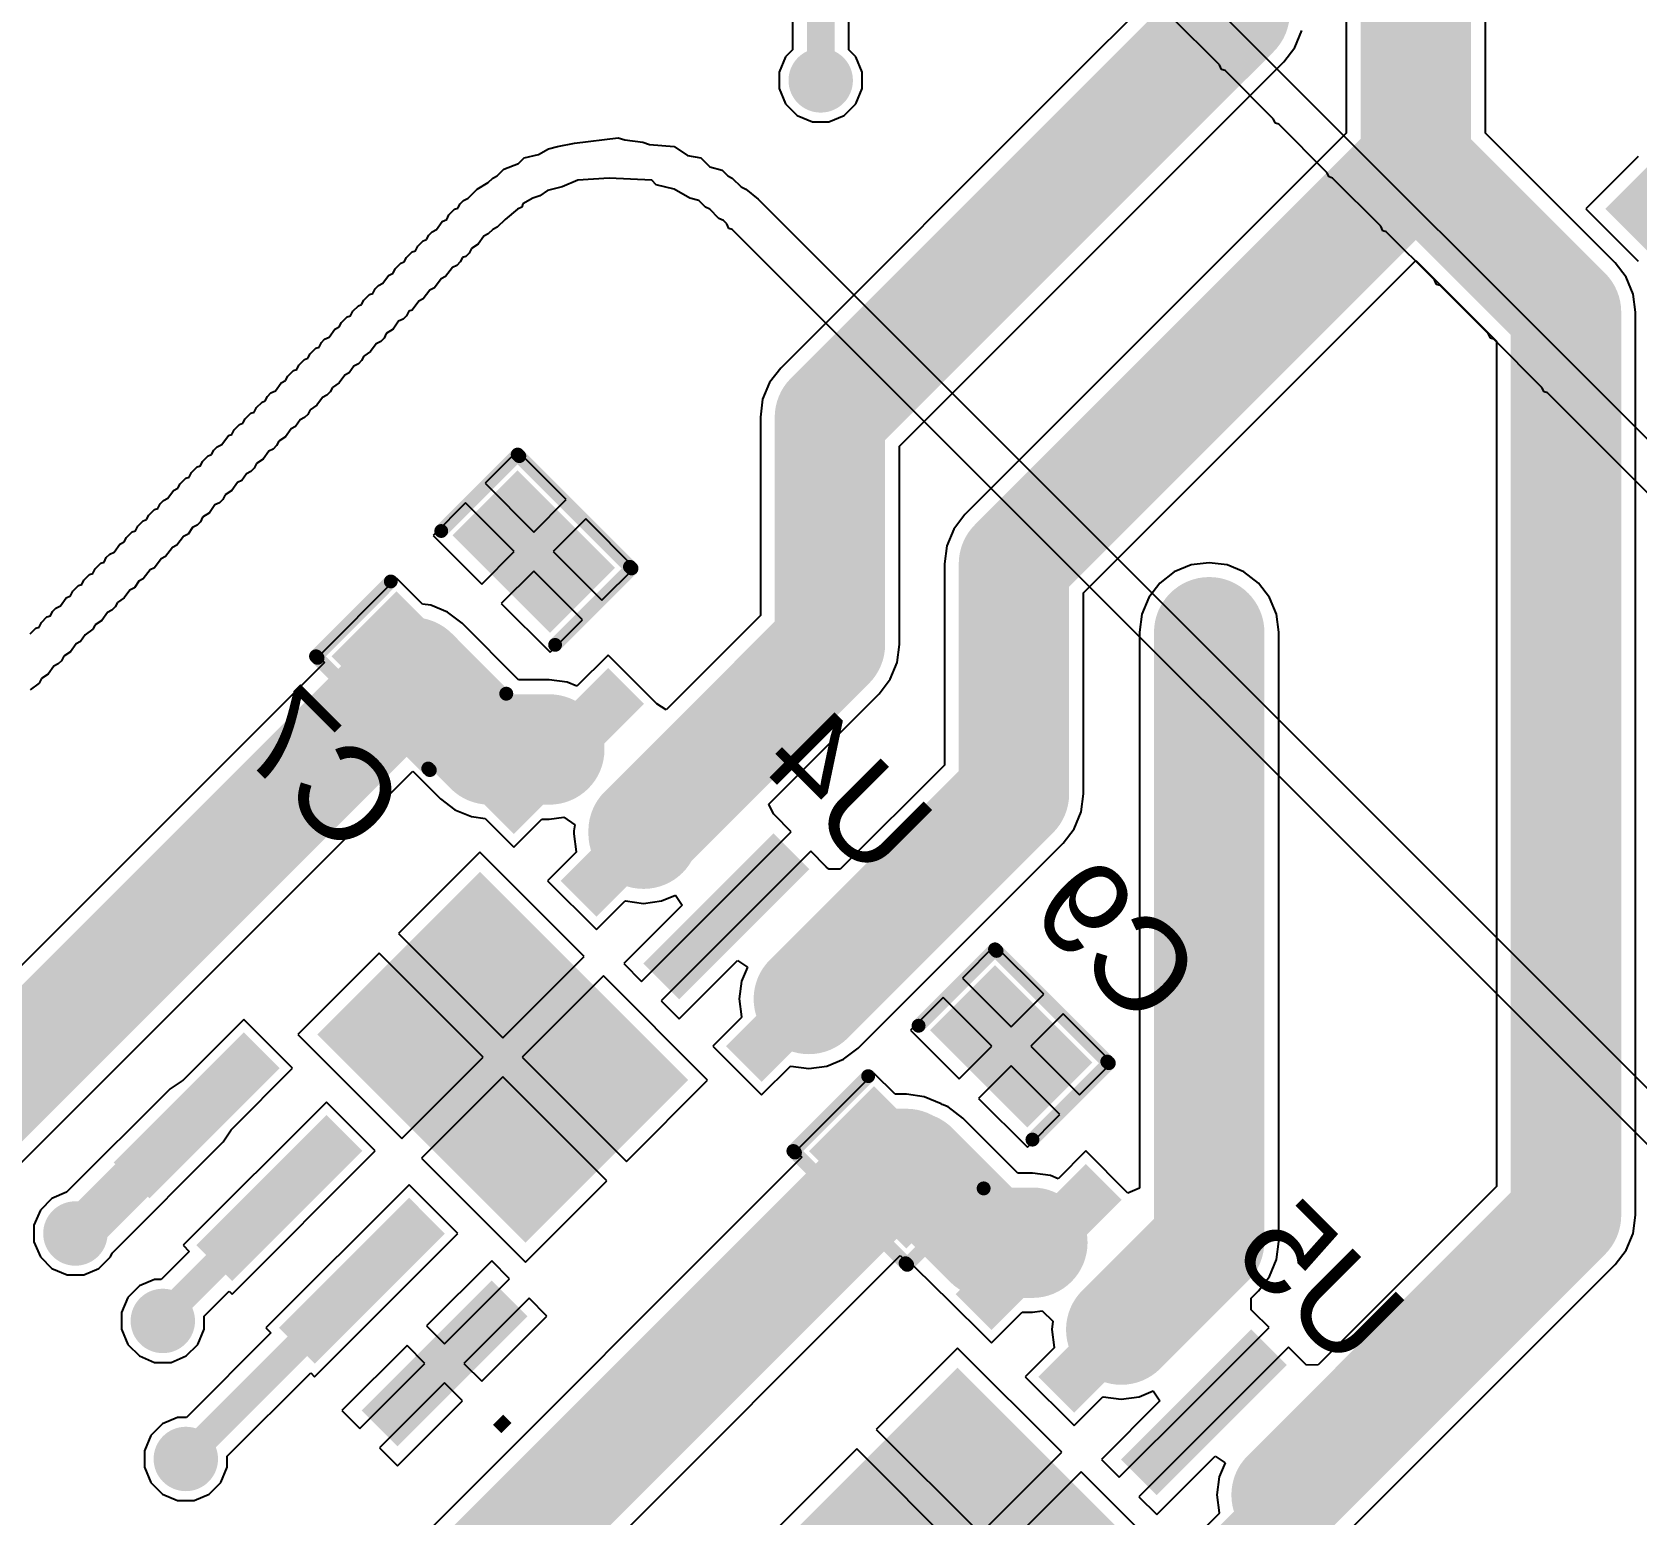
# Model space of a CAD drawing. Header units: millimetres. Extents: x 95 to 305, y 96 to 295.
# Drawn here: x 151.33 to 168.77, y 159.14 to 175.26 of the extents above; entities that cross this region are included whole.
import ezdxf

# ---------------------------------------------------------------- set-up
doc = ezdxf.new("R2010")
doc.units = ezdxf.units.MM
for name, color, linetype in [('BottomLayer', 5, 'Continuous'), ('BottomOverlay', 54, 'Continuous'), ('BottomPaste', 16, 'Continuous'), ('BottomSolder', 6, 'Continuous'), ('MultiLayer', 9, 'Continuous'), ('PadHoleLayer', 156, 'Continuous'), ('ViaHoleLayer', 16, 'Continuous')]:
    doc.layers.add(name, color=color, linetype=linetype)
doc.styles.add('Arial', font='', dxfattribs={"height": 0.2})
doc.styles.get('Arial').set_extended_font_data('Arial')

# ---------------------------------------------------------------- blocks, each defined once
blk = doc.blocks.new('HSOP_8_B_17')
at = {"layer": 'BottomLayer'}
for points in [[(-2.122, 3.7), (-1.672, 3.7), (-1.672, 1.8), (-2.122, 1.8)], [(-0.852, 3.7), (-0.402, 3.7), (-0.402, 1.8), (-0.852, 1.8)], [(0.418, 3.7), (0.868, 3.7), (0.868, 1.8), (0.418, 1.8)], [(1.688, 3.7), (2.138, 3.7), (2.138, 1.8), (1.688, 1.8)], [(-1.542, 1.15), (1.558, 1.15), (1.558, -1.25), (-1.542, -1.25)], [(-2.122, -1.9), (-1.672, -1.9), (-1.672, -3.8), (-2.122, -3.8)], [(-0.852, -1.9), (-0.402, -1.9), (-0.402, -3.8), (-0.852, -3.8)], [(0.418, -1.9), (0.868, -1.9), (0.868, -3.8), (0.418, -3.8)], [(1.688, -1.9), (2.138, -1.9), (2.138, -3.8), (1.688, -3.8)]]:
    blk.add_hatch(color=5, dxfattribs=at).paths.add_polyline_path(points)
at = {"layer": 'BottomPaste'}
for points in [[(-2.122, 3.7), (-1.672, 3.7), (-1.672, 1.8), (-2.122, 1.8)], [(-0.852, 3.7), (-0.402, 3.7), (-0.402, 1.8), (-0.852, 1.8)], [(0.418, 3.7), (0.868, 3.7), (0.868, 1.8), (0.418, 1.8)], [(1.688, 3.7), (2.138, 3.7), (2.138, 1.8), (1.688, 1.8)], [(-1.542, 1.15), (1.558, 1.15), (1.558, -1.25), (-1.542, -1.25)], [(-2.122, -1.9), (-1.672, -1.9), (-1.672, -3.8), (-2.122, -3.8)], [(-0.852, -1.9), (-0.402, -1.9), (-0.402, -3.8), (-0.852, -3.8)], [(0.418, -1.9), (0.868, -1.9), (0.868, -3.8), (0.418, -3.8)], [(1.688, -1.9), (2.138, -1.9), (2.138, -3.8), (1.688, -3.8)]]:
    blk.add_hatch(color=16, dxfattribs=at).paths.add_polyline_path(points)
at = {"layer": 'BottomSolder'}
for points in [[(-2.172, 3.75), (-1.622, 3.75), (-1.622, 1.75), (-2.172, 1.75)], [(-0.902, 3.75), (-0.352, 3.75), (-0.352, 1.75), (-0.902, 1.75)], [(0.368, 3.75), (0.918, 3.75), (0.918, 1.75), (0.368, 1.75)], [(1.638, 3.75), (2.188, 3.75), (2.188, 1.75), (1.638, 1.75)], [(-1.592, 1.2), (1.608, 1.2), (1.608, -1.3), (-1.592, -1.3)], [(-2.172, -1.85), (-1.622, -1.85), (-1.622, -3.85), (-2.172, -3.85)], [(-0.902, -1.85), (-0.352, -1.85), (-0.352, -3.85), (-0.902, -3.85)], [(0.368, -1.85), (0.918, -1.85), (0.918, -3.85), (0.368, -3.85)], [(1.638, -1.85), (2.188, -1.85), (2.188, -3.85), (1.638, -3.85)]]:
    blk.add_hatch(color=6, dxfattribs=at).paths.add_polyline_path(points)
at = {"layer": 'BottomOverlay', "text_generation_flag": 2}
blk.add_text('.', height=1, rotation=180, dxfattribs=at).set_placement((-2.992, 2.85))
blk = doc.blocks.new('CAP0805_B_29')
at = {"layer": 'BottomLayer'}
for points in [[(-1.379, 0.693), (-0.479, 0.693), (-0.479, -0.704), (-1.379, -0.704)], [(0.481, 0.693), (1.381, 0.693), (1.381, -0.704), (0.481, -0.704)]]:
    blk.add_hatch(color=5, dxfattribs=at).paths.add_polyline_path(points)
at = {"layer": 'BottomPaste'}
for points in [[(-1.379, 0.693), (-0.479, 0.693), (-0.479, -0.704), (-1.379, -0.704)], [(0.481, 0.693), (1.381, 0.693), (1.381, -0.704), (0.481, -0.704)]]:
    blk.add_hatch(color=16, dxfattribs=at).paths.add_polyline_path(points)
at = {"layer": 'BottomSolder'}
for points in [[(-1.429, 0.743), (-0.429, 0.743), (-0.429, -0.754), (-1.429, -0.754)], [(0.431, 0.743), (1.431, 0.743), (1.431, -0.754), (0.431, -0.754)]]:
    blk.add_hatch(color=6, dxfattribs=at).paths.add_polyline_path(points)
at = {"layer": 'BottomOverlay', "const_width": 0.15}
for points in [[(-0.375, 0.875), (-1.55, 0.875)], [(-1.55, -0.85), (-1.55, 0.85)], [(1.55, 0.875), (0.375, 0.875)], [(1.55, -0.85), (1.55, 0.85)], [(-0.375, -0.875), (-1.55, -0.875)], [(1.55, -0.875), (0.4, -0.875)]]:
    blk.add_lwpolyline(points, dxfattribs=at)
at = {"layer": 'BottomOverlay', "const_width": 0.075}
for points in [[(-1.588, 0.875, 1), (-1.513, 0.875, 1)], [(-1.588, 0.85, 1), (-1.513, 0.85, 1)], [(-0.413, 0.875, 1), (-0.338, 0.875, 1)], [(0.337, 0.875, 1), (0.413, 0.875, 1)], [(1.512, 0.875, 1), (1.587, 0.875, 1)], [(1.512, 0.85, 1), (1.587, 0.85, 1)], [(-1.588, -0.85, 1), (-1.513, -0.85, 1)], [(-1.588, -0.875, 1), (-1.513, -0.875, 1)], [(-0.413, -0.875, 1), (-0.338, -0.875, 1)], [(0.362, -0.875, 1), (0.437, -0.875, 1)], [(1.512, -0.85, 1), (1.587, -0.85, 1)], [(1.512, -0.875, 1), (1.587, -0.875, 1)]]:
    blk.add_lwpolyline(points, format="xyb", close=True, dxfattribs=at)
blk = doc.blocks.new('JST_XH_4_41')
at = {"layer": 'BottomLayer'}
blk.add_hatch(color=5, dxfattribs=at).paths.add_polyline_path([(-4.504, 0.229), (-2.996, 0.229), (-2.996, -1.279), (-4.504, -1.279)])
h = blk.add_hatch(color=5, dxfattribs=at)
edge = h.paths.add_edge_path()
edge.add_arc((-1.25, -0.525), 0.754, 0, 360)
h = blk.add_hatch(color=5, dxfattribs=at)
edge = h.paths.add_edge_path()
edge.add_arc((1.25, -0.525), 0.754, 0, 360)
h = blk.add_hatch(color=5, dxfattribs=at)
edge = h.paths.add_edge_path()
edge.add_arc((3.75, -0.525), 0.754, 0, 360)
at = {"layer": 'BottomSolder'}
blk.add_hatch(color=6, dxfattribs=at).paths.add_polyline_path([(-4.554, 0.279), (-2.946, 0.279), (-2.946, -1.329), (-4.554, -1.329)])
h = blk.add_hatch(color=6, dxfattribs=at)
edge = h.paths.add_edge_path()
edge.add_arc((-1.25, -0.525), 0.804, 0, 360)
h = blk.add_hatch(color=6, dxfattribs=at)
edge = h.paths.add_edge_path()
edge.add_arc((1.25, -0.525), 0.804, 0, 360)
h = blk.add_hatch(color=6, dxfattribs=at)
edge = h.paths.add_edge_path()
edge.add_arc((3.75, -0.525), 0.804, 0, 360)
at = {"layer": 'MultiLayer'}
h = blk.add_hatch(color=9, dxfattribs=at)
edge = h.paths.add_edge_path()
edge.add_arc((-1.25, -0.525), 0.754, 0, 360)
h = blk.add_hatch(color=9, dxfattribs=at)
edge = h.paths.add_edge_path()
edge.add_arc((1.25, -0.525), 0.754, 0, 360)
h = blk.add_hatch(color=9, dxfattribs=at)
edge = h.paths.add_edge_path()
edge.add_arc((3.75, -0.525), 0.754, 0, 360)
at = {"layer": 'PadHoleLayer'}
h = blk.add_hatch(color=156, dxfattribs=at)
edge = h.paths.add_edge_path()
edge.add_arc((-3.75, -0.525), 0.5, 0, 360)
h = blk.add_hatch(color=156, dxfattribs=at)
edge = h.paths.add_edge_path()
edge.add_arc((-1.25, -0.525), 0.5, 0, 360)
h = blk.add_hatch(color=156, dxfattribs=at)
edge = h.paths.add_edge_path()
edge.add_arc((1.25, -0.525), 0.5, 0, 360)
h = blk.add_hatch(color=156, dxfattribs=at)
edge = h.paths.add_edge_path()
edge.add_arc((3.75, -0.525), 0.5, 0, 360)
blk = doc.blocks.new('HSOP_8_B_63')
at = {"layer": 'BottomLayer'}
for points in [[(-2.122, 3.7), (-1.672, 3.7), (-1.672, 1.8), (-2.122, 1.8)], [(-0.852, 3.7), (-0.402, 3.7), (-0.402, 1.8), (-0.852, 1.8)], [(0.418, 3.7), (0.868, 3.7), (0.868, 1.8), (0.418, 1.8)], [(1.688, 3.7), (2.138, 3.7), (2.138, 1.8), (1.688, 1.8)], [(-1.542, 1.15), (1.558, 1.15), (1.558, -1.25), (-1.542, -1.25)], [(-2.122, -1.9), (-1.672, -1.9), (-1.672, -3.8), (-2.122, -3.8)], [(-0.852, -1.9), (-0.402, -1.9), (-0.402, -3.8), (-0.852, -3.8)], [(0.418, -1.9), (0.868, -1.9), (0.868, -3.8), (0.418, -3.8)], [(1.688, -1.9), (2.138, -1.9), (2.138, -3.8), (1.688, -3.8)]]:
    blk.add_hatch(color=5, dxfattribs=at).paths.add_polyline_path(points)
at = {"layer": 'BottomPaste'}
for points in [[(-2.122, 3.7), (-1.672, 3.7), (-1.672, 1.8), (-2.122, 1.8)], [(-0.852, 3.7), (-0.402, 3.7), (-0.402, 1.8), (-0.852, 1.8)], [(0.418, 3.7), (0.868, 3.7), (0.868, 1.8), (0.418, 1.8)], [(1.688, 3.7), (2.138, 3.7), (2.138, 1.8), (1.688, 1.8)], [(-1.542, 1.15), (1.558, 1.15), (1.558, -1.25), (-1.542, -1.25)], [(-2.122, -1.9), (-1.672, -1.9), (-1.672, -3.8), (-2.122, -3.8)], [(-0.852, -1.9), (-0.402, -1.9), (-0.402, -3.8), (-0.852, -3.8)], [(0.418, -1.9), (0.868, -1.9), (0.868, -3.8), (0.418, -3.8)], [(1.688, -1.9), (2.138, -1.9), (2.138, -3.8), (1.688, -3.8)]]:
    blk.add_hatch(color=16, dxfattribs=at).paths.add_polyline_path(points)
at = {"layer": 'BottomSolder'}
for points in [[(-2.172, 3.75), (-1.622, 3.75), (-1.622, 1.75), (-2.172, 1.75)], [(-0.902, 3.75), (-0.352, 3.75), (-0.352, 1.75), (-0.902, 1.75)], [(0.368, 3.75), (0.918, 3.75), (0.918, 1.75), (0.368, 1.75)], [(1.638, 3.75), (2.188, 3.75), (2.188, 1.75), (1.638, 1.75)], [(-1.592, 1.2), (1.608, 1.2), (1.608, -1.3), (-1.592, -1.3)], [(-2.172, -1.85), (-1.622, -1.85), (-1.622, -3.85), (-2.172, -3.85)], [(-0.902, -1.85), (-0.352, -1.85), (-0.352, -3.85), (-0.902, -3.85)], [(0.368, -1.85), (0.918, -1.85), (0.918, -3.85), (0.368, -3.85)], [(1.638, -1.85), (2.188, -1.85), (2.188, -3.85), (1.638, -3.85)]]:
    blk.add_hatch(color=6, dxfattribs=at).paths.add_polyline_path(points)
at = {"layer": 'BottomOverlay', "text_generation_flag": 2}
blk.add_text('.', height=1, rotation=180, dxfattribs=at).set_placement((-2.992, 2.85))
blk = doc.blocks.new('CAP0805_B_189')
at = {"layer": 'BottomLayer'}
for points in [[(-1.379, 0.693), (-0.479, 0.693), (-0.479, -0.704), (-1.379, -0.704)], [(0.481, 0.693), (1.381, 0.693), (1.381, -0.704), (0.481, -0.704)]]:
    blk.add_hatch(color=5, dxfattribs=at).paths.add_polyline_path(points)
at = {"layer": 'BottomPaste'}
for points in [[(-1.379, 0.693), (-0.479, 0.693), (-0.479, -0.704), (-1.379, -0.704)], [(0.481, 0.693), (1.381, 0.693), (1.381, -0.704), (0.481, -0.704)]]:
    blk.add_hatch(color=16, dxfattribs=at).paths.add_polyline_path(points)
at = {"layer": 'BottomSolder'}
for points in [[(-1.429, 0.743), (-0.429, 0.743), (-0.429, -0.754), (-1.429, -0.754)], [(0.431, 0.743), (1.431, 0.743), (1.431, -0.754), (0.431, -0.754)]]:
    blk.add_hatch(color=6, dxfattribs=at).paths.add_polyline_path(points)
at = {"layer": 'BottomOverlay', "const_width": 0.15}
for points in [[(-0.375, 0.875), (-1.55, 0.875)], [(-1.55, -0.85), (-1.55, 0.85)], [(1.55, 0.875), (0.375, 0.875)], [(1.55, -0.85), (1.55, 0.85)], [(-0.375, -0.875), (-1.55, -0.875)], [(1.55, -0.875), (0.4, -0.875)]]:
    blk.add_lwpolyline(points, dxfattribs=at)
at = {"layer": 'BottomOverlay', "const_width": 0.075}
for points in [[(-1.587, 0.875, 1), (-1.512, 0.875, 1)], [(-1.587, 0.85, 1), (-1.512, 0.85, 1)], [(-0.413, 0.875, 1), (-0.337, 0.875, 1)], [(0.337, 0.875, 1), (0.413, 0.875, 1)], [(1.512, 0.875, 1), (1.587, 0.875, 1)], [(1.512, 0.85, 1), (1.587, 0.85, 1)], [(-1.587, -0.85, 1), (-1.512, -0.85, 1)], [(-1.587, -0.875, 1), (-1.512, -0.875, 1)], [(-0.413, -0.875, 1), (-0.337, -0.875, 1)], [(0.362, -0.875, 1), (0.437, -0.875, 1)], [(1.512, -0.85, 1), (1.587, -0.85, 1)], [(1.512, -0.875, 1), (1.587, -0.875, 1)]]:
    blk.add_lwpolyline(points, format="xyb", close=True, dxfattribs=at)

msp = doc.modelspace()

# ---------------------------------------------------------------- hatches: boundary and pattern name
at = {"layer": 'BottomLayer'}
h = msp.add_hatch(color=5, dxfattribs=at)
edge = h.paths.add_edge_path()
edge.add_arc((159.9, 174.731), 0.3, 0, 360)
h = msp.add_hatch(color=5, dxfattribs=at)
edge = h.paths.add_edge_path()
edge.add_arc((163.1, 174.17), 0.4, 0, 360)
h = msp.add_hatch(color=5, dxfattribs=at)
edge = h.paths.add_edge_path()
edge.add_arc((164.122, 168.734), 0.4, 0, 360)
h = msp.add_hatch(color=5, dxfattribs=at)
edge = h.paths.add_edge_path()
edge.add_arc((151.8, 162.2), 0.3, 0, 360)
h = msp.add_hatch(color=5, dxfattribs=at)
edge = h.paths.add_edge_path()
edge.add_arc((152.75, 161.25), 0.3, 0, 360)
h = msp.add_hatch(color=5, dxfattribs=at)
edge = h.paths.add_edge_path()
edge.add_arc((153, 159.75), 0.3, 0, 360)
at = {"layer": 'BottomSolder'}
h = msp.add_hatch(color=6, dxfattribs=at)
edge = h.paths.add_edge_path()
edge.add_arc((159.9, 174.731), 0.35, 0, 360)
h = msp.add_hatch(color=6, dxfattribs=at)
edge = h.paths.add_edge_path()
edge.add_arc((163.1, 174.17), 0.45, 0, 360)
h = msp.add_hatch(color=6, dxfattribs=at)
edge = h.paths.add_edge_path()
edge.add_arc((164.122, 168.734), 0.45, 0, 360)
h = msp.add_hatch(color=6, dxfattribs=at)
edge = h.paths.add_edge_path()
edge.add_arc((151.8, 162.2), 0.35, 0, 360)
h = msp.add_hatch(color=6, dxfattribs=at)
edge = h.paths.add_edge_path()
edge.add_arc((152.75, 161.25), 0.35, 0, 360)
h = msp.add_hatch(color=6, dxfattribs=at)
edge = h.paths.add_edge_path()
edge.add_arc((153, 159.75), 0.35, 0, 360)
at = {"layer": 'ViaHoleLayer'}
h = msp.add_hatch(color=16, dxfattribs=at)
edge = h.paths.add_edge_path()
edge.add_arc((159.9, 174.731), 0.15, 0, 360)
h = msp.add_hatch(color=16, dxfattribs=at)
edge = h.paths.add_edge_path()
edge.add_arc((163.1, 174.17), 0.25, 0, 360)
h = msp.add_hatch(color=16, dxfattribs=at)
edge = h.paths.add_edge_path()
edge.add_arc((164.122, 168.734), 0.25, 0, 360)
h = msp.add_hatch(color=16, dxfattribs=at)
edge = h.paths.add_edge_path()
edge.add_arc((151.8, 162.2), 0.15, 0, 360)
h = msp.add_hatch(color=16, dxfattribs=at)
edge = h.paths.add_edge_path()
edge.add_arc((152.75, 161.25), 0.15, 0, 360)
h = msp.add_hatch(color=16, dxfattribs=at)
edge = h.paths.add_edge_path()
edge.add_arc((153, 159.75), 0.15, 0, 360)

# ---------------------------------------------------------------- linework, layer by layer
at = {"layer": 'BottomLayer'}
for p, q in [((165.611, 181.967), (165.611, 174.158)), ((167.124, 174.158), (167.124, 181.654)), ((159.594, 178.111), (159.594, 175.062)), ((160.206, 175.062), (160.206, 178.111)), ((163.641, 175.781), (162.565, 174.705)), ((165.053, 175.089), (165.128, 175.272)), ((159.519, 174.986), (159.45, 174.821)), ((159.594, 175.062), (159.519, 174.986)), ((160.281, 174.986), (160.206, 175.062)), ((160.35, 174.821), (160.281, 174.986)), ((163.635, 173.635), (164.932, 174.932)), ((164.932, 174.932), (164.933, 174.932)), ((164.933, 174.932), (165.053, 175.089)), ((159.45, 174.821), (159.45, 174.642)), ((160.35, 174.642), (160.35, 174.821)), ((159.45, 174.642), (159.519, 174.476)), ((162.565, 174.705), (159.465, 171.605)), ((160.281, 174.476), (160.35, 174.642)), ((159.519, 174.476), (159.645, 174.35)), ((160.155, 174.35), (160.281, 174.476)), ((159.645, 174.35), (159.81, 174.281)), ((159.81, 174.281), (159.99, 174.281)), ((159.99, 174.281), (160.155, 174.35)), ((165.611, 174.158), (161.465, 170.013)), ((168.535, 172.747), (167.124, 174.158)), ((168.784, 173.904), (168.215, 173.336)), ((160.756, 170.756), (163.635, 173.635)), ((168.215, 173.336), (168.784, 172.767)), ((162.756, 169.164), (166.367, 172.775)), ((166.367, 172.775), (167.244, 171.899)), ((168.655, 172.591), (168.535, 172.747)), ((168.535, 172.747), (168.535, 172.747)), ((168.731, 172.408), (168.655, 172.591)), ((168.756, 172.212), (168.731, 172.408)), ((168.756, 162.398), (168.756, 172.212)), ((167.244, 171.899), (167.244, 162.711)), ((159.345, 171.448), (159.269, 171.266)), ((159.465, 171.605), (159.345, 171.448)), ((159.269, 171.266), (159.244, 171.07)), ((159.244, 171.07), (159.244, 168.915)), ((160.756, 168.601), (160.756, 170.756)), ((156.606, 170.706), (156.253, 170.353)), ((157.135, 170.177), (156.606, 170.706)), ((156.253, 170.353), (156.782, 169.823)), ((156.04, 170.14), (155.687, 169.787)), ((156.57, 169.611), (156.04, 170.14)), ((156.782, 169.823), (157.135, 170.177)), ((157.348, 169.965), (156.994, 169.611)), ((157.877, 169.435), (157.348, 169.965)), ((161.465, 170.013), (161.345, 169.856)), ((155.687, 169.787), (156.216, 169.258)), ((161.345, 169.856), (161.269, 169.673)), ((156.216, 169.258), (156.57, 169.611)), ((156.994, 169.611), (157.523, 169.082)), ((161.269, 169.673), (161.244, 169.478)), ((156.782, 169.399), (156.428, 169.045)), ((157.311, 168.87), (156.782, 169.399)), ((157.523, 169.082), (157.877, 169.435)), ((161.244, 169.478), (161.244, 167.291)), ((163.743, 169.389), (163.587, 169.269)), ((163.926, 169.465), (163.743, 169.389)), ((164.122, 169.49), (163.926, 169.465)), ((164.317, 169.465), (164.122, 169.49)), ((164.5, 169.389), (164.317, 169.465)), ((164.657, 169.269), (164.5, 169.389)), ((155.291, 169.32), (154.442, 168.472)), ((155.573, 169.038), (155.291, 169.32)), ((163.587, 169.269), (163.467, 169.112)), ((164.777, 169.112), (164.657, 169.269)), ((155.662, 169.027), (155.573, 169.038)), ((155.845, 168.951), (155.662, 169.027)), ((156.428, 169.045), (156.958, 168.516)), ((162.756, 166.978), (162.756, 169.164)), ((163.467, 169.112), (163.391, 168.93)), ((164.852, 168.93), (164.777, 169.112)), ((156.002, 168.831), (155.845, 168.951)), ((156.616, 168.217), (156.002, 168.831)), ((156.958, 168.516), (157.311, 168.87)), ((159.244, 168.915), (158.22, 167.891)), ((163.391, 168.93), (163.365, 168.734)), ((164.878, 168.734), (164.852, 168.93)), ((163.365, 168.734), (163.365, 162.693)), ((164.878, 162.112), (164.878, 168.734)), ((157.59, 168.486), (157.251, 168.147)), ((158.12, 167.955), (157.59, 168.486)), ((160.731, 168.405), (160.756, 168.601)), ((160.756, 168.601), (160.756, 168.601)), ((154.508, 168.407), (147.58, 161.479)), ((154.442, 168.472), (154.508, 168.407)), ((160.655, 168.223), (160.731, 168.405)), ((156.95, 168.217), (156.616, 168.217)), ((157.146, 168.191), (156.95, 168.217)), ((157.251, 168.147), (157.146, 168.191)), ((160.535, 168.066), (160.655, 168.223)), ((158.22, 167.891), (158.12, 167.955)), ((159.335, 166.866), (160.535, 168.066)), ((160.535, 168.066), (160.535, 168.066)), ((161.244, 167.291), (160.113, 166.161)), ((148.65, 160.41), (155.467, 167.226)), ((155.467, 167.226), (155.767, 166.925)), ((155.767, 166.925), (155.767, 166.925)), ((155.767, 166.925), (155.924, 166.805)), ((162.731, 166.782), (162.756, 166.978)), ((155.924, 166.805), (156.106, 166.73)), ((159.386, 166.76), (159.335, 166.866)), ((159.397, 166.749), (159.386, 166.76)), ((159.58, 166.566), (159.397, 166.749)), ((162.655, 166.599), (162.731, 166.782)), ((156.106, 166.73), (156.254, 166.71)), ((156.254, 166.71), (156.564, 166.4)), ((156.564, 166.4), (156.868, 166.704)), ((156.868, 166.704), (156.95, 166.704)), ((156.95, 166.704), (157.11, 166.725)), ((157.11, 166.725), (157.227, 166.641)), ((157.227, 166.641), (157.218, 166.576)), ((157.218, 166.576), (157.218, 166.545)), ((158.767, 165.753), (159.58, 166.566)), ((162.535, 166.443), (162.655, 166.599)), ((157.218, 166.545), (157.244, 166.349)), ((160.306, 164.214), (162.535, 166.443)), ((162.535, 166.443), (162.535, 166.443)), ((156.197, 166.343), (155.313, 165.459)), ((157.328, 165.212), (156.197, 166.343)), ((157.246, 166.346), (156.932, 166.032)), ((157.244, 166.349), (157.246, 166.346)), ((159.792, 166.354), (158.979, 165.541)), ((159.959, 166.186), (159.792, 166.354)), ((159.987, 166.159), (159.959, 166.186)), ((160.113, 166.161), (159.987, 166.159)), ((156.932, 166.032), (157.462, 165.502)), ((158.171, 165.814), (158.323, 165.877)), ((158.323, 165.877), (158.394, 165.769)), ((157.462, 165.502), (157.776, 165.815)), ((158.394, 165.769), (157.759, 165.134)), ((157.776, 165.815), (157.779, 165.814)), ((157.779, 165.814), (157.975, 165.788)), ((157.954, 164.94), (158.767, 165.753)), ((157.975, 165.788), (158.171, 165.814)), ((158.979, 165.541), (158.166, 164.727)), ((155.313, 165.459), (156.444, 164.328)), ((155.101, 165.247), (154.217, 164.363)), ((156.232, 164.116), (155.101, 165.247)), ((156.444, 164.328), (157.328, 165.212)), ((158.36, 164.533), (158.995, 165.168)), ((158.995, 165.168), (159.103, 165.096)), ((161.794, 165.33), (161.441, 164.976)), ((162.324, 164.801), (161.794, 165.33)), ((157.54, 165), (156.656, 164.116)), ((158.671, 163.868), (157.54, 165)), ((157.759, 165.134), (157.954, 164.94)), ((159.103, 165.096), (159.04, 164.944)), ((159.04, 164.944), (159.015, 164.749)), ((161.441, 164.976), (161.97, 164.447)), ((158.166, 164.727), (158.36, 164.533)), ((159.015, 164.749), (159.04, 164.553)), ((161.229, 164.764), (160.875, 164.411)), ((161.758, 164.235), (161.229, 164.764)), ((161.97, 164.447), (162.324, 164.801)), ((153.63, 164.526), (152.964, 163.86)), ((154.16, 163.996), (153.63, 164.526)), ((159.042, 164.55), (158.728, 164.236)), ((159.04, 164.553), (159.042, 164.55)), ((162.536, 164.588), (162.182, 164.235)), ((163.065, 164.059), (162.536, 164.588)), ((154.217, 164.363), (155.348, 163.232)), ((160.875, 164.411), (161.404, 163.881)), ((158.728, 164.236), (159.258, 163.706)), ((160.149, 164.093), (160.306, 164.214)), ((161.404, 163.881), (161.758, 164.235)), ((162.182, 164.235), (162.711, 163.706)), ((153.495, 163.33), (154.16, 163.996)), ((155.348, 163.232), (156.232, 164.116)), ((156.656, 164.116), (157.788, 162.984)), ((159.258, 163.706), (159.572, 164.019)), ((159.572, 164.019), (159.575, 164.018)), ((159.575, 164.018), (159.771, 163.992)), ((160.479, 163.944), (159.631, 163.095)), ((159.771, 163.992), (159.967, 164.018)), ((159.967, 164.018), (160.149, 164.093)), ((160.71, 163.713), (160.479, 163.944)), ((161.97, 164.023), (161.616, 163.669)), ((162.499, 163.494), (161.97, 164.023)), ((162.711, 163.706), (163.065, 164.059)), ((152.829, 163.771), (151.705, 162.648)), ((152.961, 163.86), (152.829, 163.771)), ((152.964, 163.86), (152.961, 163.86)), ((156.444, 163.904), (155.56, 163.02)), ((157.575, 162.772), (156.444, 163.904)), ((157.788, 162.984), (158.671, 163.868)), ((154.528, 163.628), (152.972, 162.072)), ((155.058, 163.098), (154.528, 163.628)), ((160.831, 163.713), (160.71, 163.713)), ((161.026, 163.687), (160.831, 163.713)), ((161.209, 163.611), (161.026, 163.687)), ((161.221, 163.602), (161.209, 163.611)), ((161.286, 163.575), (161.221, 163.602)), ((161.616, 163.669), (162.146, 163.14)), ((161.443, 163.455), (161.286, 163.575)), ((162.041, 162.856), (161.443, 163.455)), ((162.146, 163.14), (162.499, 163.494)), ((153.405, 163.195), (153.494, 163.327)), ((153.494, 163.327), (153.495, 163.33)), ((152.199, 161.988), (153.405, 163.195)), ((153.502, 161.542), (155.058, 163.098)), ((159.631, 163.095), (159.696, 163.03)), ((162.781, 163.097), (162.48, 162.796)), ((163.238, 162.64), (162.781, 163.097)), ((159.696, 163.03), (152.862, 156.197)), ((155.56, 163.02), (156.692, 161.888)), ((155.426, 162.73), (153.87, 161.174)), ((155.956, 162.199), (155.426, 162.73)), ((156.692, 161.888), (157.575, 162.772)), ((162.2, 162.856), (162.041, 162.856)), ((162.396, 162.831), (162.2, 162.856)), ((162.48, 162.796), (162.396, 162.831)), ((151.545, 162.581), (151.419, 162.455)), ((151.705, 162.648), (151.545, 162.581)), ((163.365, 162.693), (163.238, 162.64)), ((167.244, 162.711), (165.305, 160.772)), ((151.419, 162.455), (151.35, 162.29)), ((168.731, 162.202), (168.756, 162.398)), ((168.756, 162.398), (168.756, 162.398)), ((151.35, 162.29), (151.35, 162.11)), ((154.4, 160.644), (155.956, 162.199)), ((168.655, 162.02), (168.731, 162.202)), ((151.35, 162.11), (151.419, 161.945)), ((152.972, 162.072), (153.038, 162.006)), ((164.852, 161.916), (164.878, 162.112)), ((164.878, 162.112), (164.878, 162.112)), ((151.419, 161.945), (151.545, 161.819)), ((152.055, 161.819), (152.181, 161.945)), ((152.181, 161.945), (152.199, 161.988)), ((153.038, 162.006), (152.733, 161.7)), ((153.932, 155.127), (160.765, 161.961)), ((156.324, 161.903), (155.617, 161.195)), ((156.518, 161.708), (156.324, 161.903)), ((160.765, 161.961), (160.831, 161.895)), ((160.831, 161.895), (160.847, 161.912)), ((160.847, 161.912), (161.193, 161.565)), ((164.777, 161.733), (164.852, 161.916)), ((165.497, 158.826), (168.535, 161.863)), ((168.535, 161.863), (168.655, 162.02)), ((151.545, 161.819), (151.71, 161.75)), ((151.71, 161.75), (151.89, 161.75)), ((151.89, 161.75), (152.055, 161.819)), ((152.66, 161.7), (152.495, 161.631)), ((152.733, 161.7), (152.66, 161.7)), ((155.811, 161.001), (156.518, 161.708)), ((164.657, 161.577), (164.777, 161.733)), ((152.369, 161.505), (152.3, 161.34)), ((152.495, 161.631), (152.369, 161.505)), ((153.2, 161.302), (153.471, 161.573)), ((153.471, 161.573), (153.502, 161.542)), ((161.193, 161.565), (161.193, 161.565)), ((161.193, 161.565), (161.232, 161.535)), ((161.232, 161.535), (161.756, 161.012)), ((164.578, 161.499), (164.657, 161.577)), ((164.657, 161.577), (164.657, 161.577)), ((152.3, 161.34), (152.3, 161.16)), ((156.73, 161.496), (156.023, 160.789)), ((156.925, 161.301), (156.73, 161.496)), ((161.756, 161.012), (162.088, 161.344)), ((162.088, 161.344), (162.2, 161.344)), ((162.2, 161.344), (162.308, 161.358)), ((162.308, 161.358), (162.422, 161.249)), ((164.577, 161.372), (164.578, 161.499)), ((164.604, 161.345), (164.577, 161.372)), ((164.772, 161.178), (164.604, 161.345)), ((152.3, 161.16), (152.369, 160.995)), ((153.131, 160.995), (153.2, 161.16)), ((153.2, 161.16), (153.2, 161.302)), ((153.87, 161.174), (153.925, 161.119)), ((155.617, 161.195), (155.811, 161.001)), ((156.218, 160.594), (156.925, 161.301)), ((162.422, 161.249), (162.41, 161.156)), ((162.41, 161.156), (162.436, 160.961)), ((163.958, 160.365), (164.772, 161.178)), ((152.369, 160.995), (152.495, 160.869)), ((153.005, 160.869), (153.131, 160.995)), ((153.925, 161.119), (153.006, 160.2)), ((155.405, 160.983), (154.697, 160.276)), ((155.599, 160.789), (155.405, 160.983)), ((152.495, 160.869), (152.66, 160.8)), ((152.84, 160.8), (153.005, 160.869)), ((161.388, 160.955), (160.504, 160.071)), ((162.519, 159.824), (161.388, 160.955)), ((162.437, 160.957), (162.123, 160.644)), ((162.436, 160.961), (162.437, 160.957)), ((164.984, 160.966), (164.171, 160.152)), ((165.151, 160.798), (164.984, 160.966)), ((152.66, 160.8), (152.84, 160.8)), ((153.45, 159.779), (154.358, 160.687)), ((154.358, 160.687), (154.4, 160.644)), ((154.892, 160.082), (155.599, 160.789)), ((156.023, 160.789), (156.218, 160.594)), ((162.123, 160.644), (162.654, 160.113)), ((165.178, 160.771), (165.151, 160.798)), ((165.305, 160.772), (165.178, 160.771)), ((155.811, 160.577), (155.104, 159.87)), ((156.006, 160.382), (155.811, 160.577)), ((163.362, 160.426), (163.514, 160.489)), ((163.514, 160.489), (163.586, 160.381)), ((155.299, 159.675), (156.006, 160.382)), ((162.654, 160.113), (162.967, 160.427)), ((163.586, 160.381), (162.951, 159.746)), ((162.967, 160.427), (162.971, 160.426)), ((162.971, 160.426), (163.166, 160.4)), ((163.145, 159.551), (163.958, 160.365)), ((163.166, 160.4), (163.362, 160.426)), ((152.745, 160.131), (152.619, 160.005)), ((152.91, 160.2), (152.745, 160.131)), ((153.006, 160.2), (152.91, 160.2)), ((154.697, 160.276), (154.892, 160.082)), ((164.171, 160.152), (163.357, 159.339)), ((152.619, 160.005), (152.55, 159.84)), ((160.504, 160.071), (161.636, 158.94)), ((152.55, 159.84), (152.55, 159.66)), ((153.45, 159.66), (153.45, 159.779)), ((155.104, 159.87), (155.299, 159.675)), ((160.292, 159.859), (159.408, 158.975)), ((161.423, 158.728), (160.292, 159.859)), ((161.636, 158.94), (162.519, 159.824)), ((163.552, 159.145), (164.187, 159.78)), ((164.187, 159.78), (164.295, 159.708)), ((152.55, 159.66), (152.619, 159.495)), ((153.381, 159.495), (153.45, 159.66)), ((162.732, 159.611), (161.848, 158.728)), ((163.863, 158.48), (162.732, 159.611)), ((162.951, 159.746), (163.145, 159.551)), ((164.295, 159.708), (164.232, 159.556)), ((152.619, 159.495), (152.745, 159.369)), ((153.255, 159.369), (153.381, 159.495)), ((164.232, 159.556), (164.206, 159.36)), ((152.745, 159.369), (152.91, 159.3)), ((152.91, 159.3), (153.09, 159.3)), ((153.09, 159.3), (153.255, 159.369)), ((163.357, 159.339), (163.552, 159.145)), ((164.206, 159.36), (164.232, 159.165)), ((164.233, 159.161), (163.92, 158.848)), ((164.232, 159.165), (164.233, 159.161))]:
    msp.add_line(p, q, dxfattribs=at)
for points, const_width in [([(164.398, 175.467), (164.398, 182.898)], 1.2), ([(166.367, 173.845), (166.367, 181.967)], 1.2), ([(159.9, 174.731), (159.9, 178.442)], 0.3), ([(163.1, 174.17), (164.398, 175.467)], 1.2), ([(160, 171.07), (163.1, 174.17)], 1.2), ([(162, 169.478), (166.367, 173.845)], 1.2), ([(166.367, 173.845), (168, 172.212)], 1.2), ([(168, 162.398), (168, 172.212)], 1.2), ([(160, 168.601), (160, 171.07)], 1.2), ([(162, 166.978), (162, 169.478)], 1.2), ([(157.975, 166.576), (160, 168.601)], 1.2), ([(164.122, 162.112), (164.122, 168.734)], 1.2), ([(147.231, 160.061), (155.467, 168.296)], 1.2), ([(155.467, 168.296), (156.302, 167.46)], 1.2), ([(156.302, 167.46), (156.95, 167.46)], 1.2), ([(159.771, 164.749), (162, 166.978)], 1.2), ([(157.975, 166.545), (157.975, 166.576)], 1.2), ([(151.853, 162.219), (153.117, 163.483)], 0.5), ([(152.431, 154.696), (160.655, 162.92)], 1.2), ([(160.655, 162.92), (160.691, 162.956)], 1.2), ([(160.691, 162.956), (160.831, 162.956)], 1.2), ([(160.831, 162.956), (160.867, 162.92)], 1.2), ([(160.867, 162.92), (160.908, 162.92)], 1.2), ([(160.908, 162.92), (161.728, 162.1)], 1.2), ([(164.963, 159.36), (168, 162.398)], 1.2), ([(154.015, 162.55), (154.015, 162.585)], 0.3), ([(152.75, 161.285), (154.015, 162.55)], 0.3), ([(161.728, 162.1), (162.2, 162.1)], 1.2), ([(163.166, 161.156), (164.122, 162.112)], 1.2), ([(151.834, 162.207), (151.846, 162.219)], 0.5), ([(151.834, 162.2), (151.834, 162.207)], 0.5), ([(151.846, 162.219), (151.853, 162.219)], 0.5), ([(153, 159.762), (154.913, 161.675)], 0.3), ([(154.913, 161.675), (154.913, 161.687)], 0.3), ([(163.166, 161.156), (163.166, 161.156)], 1.2), ([(152.75, 161.25), (152.75, 161.285)], 0.3), ([(153, 159.75), (153, 159.762)], 0.3)]:
    msp.add_lwpolyline(points, dxfattribs=dict(at, const_width=const_width))
for points, const_width in [([(164.098, 175.467, 1), (164.698, 175.467, 1)], 0.6), ([(164.098, 175.467, 1), (164.698, 175.467, 1)], 0.6), ([(159.825, 174.731, 1), (159.975, 174.731, 1)], 0.15), ([(162.8, 174.17, 1), (163.4, 174.17, 1)], 0.6), ([(162.8, 174.17, 1), (163.4, 174.17, 1)], 0.6), ([(166.067, 173.845, 1), (166.667, 173.845, 1)], 0.6), ([(166.067, 173.845, 1), (166.667, 173.845, 1)], 0.6), ([(166.067, 173.845, 1), (166.667, 173.845, 1)], 0.6), ([(167.7, 172.212, 1), (168.3, 172.212, 1)], 0.6), ([(167.7, 172.212, 1), (168.3, 172.212, 1)], 0.6), ([(159.7, 171.07, 1), (160.3, 171.07, 1)], 0.6), ([(159.7, 171.07, 1), (160.3, 171.07, 1)], 0.6), ([(161.7, 169.478, 1), (162.3, 169.478, 1)], 0.6), ([(161.7, 169.478, 1), (162.3, 169.478, 1)], 0.6), ([(159.7, 168.601, 1), (160.3, 168.601, 1)], 0.6), ([(159.7, 168.601, 1), (160.3, 168.601, 1)], 0.6), ([(163.822, 168.734, 1), (164.422, 168.734, 1)], 0.6), ([(155.167, 168.296, 1), (155.767, 168.296, 1)], 0.6), ([(155.167, 168.296, 1), (155.767, 168.296, 1)], 0.6), ([(156.002, 167.46, 1), (156.602, 167.46, 1)], 0.6), ([(156.002, 167.46, 1), (156.602, 167.46, 1)], 0.6), ([(156.65, 167.46, 1), (157.25, 167.46, 1)], 0.6), ([(161.7, 166.978, 1), (162.3, 166.978, 1)], 0.6), ([(161.7, 166.978, 1), (162.3, 166.978, 1)], 0.6), ([(157.675, 166.576, 1), (158.275, 166.576, 1)], 0.6), ([(157.675, 166.576, 1), (158.275, 166.576, 1)], 0.6), ([(157.675, 166.545, 1), (158.275, 166.545, 1)], 0.6), ([(159.471, 164.749, 1), (160.071, 164.749, 1)], 0.6), ([(152.992, 163.483, 1), (153.242, 163.483, 1)], 0.25), ([(160.355, 162.92, 1), (160.955, 162.92, 1)], 0.6), ([(160.355, 162.92, 1), (160.955, 162.92, 1)], 0.6), ([(160.391, 162.956, 1), (160.991, 162.956, 1)], 0.6), ([(160.391, 162.956, 1), (160.991, 162.956, 1)], 0.6), ([(160.531, 162.956, 1), (161.131, 162.956, 1)], 0.6), ([(160.531, 162.956, 1), (161.131, 162.956, 1)], 0.6), ([(160.567, 162.92, 1), (161.167, 162.92, 1)], 0.6), ([(160.567, 162.92, 1), (161.167, 162.92, 1)], 0.6), ([(160.608, 162.92, 1), (161.208, 162.92, 1)], 0.6), ([(160.608, 162.92, 1), (161.208, 162.92, 1)], 0.6), ([(167.7, 162.398, 1), (168.3, 162.398, 1)], 0.6), ([(167.7, 162.398, 1), (168.3, 162.398, 1)], 0.6), ([(153.94, 162.585, 1), (154.09, 162.585, 1)], 0.15), ([(153.94, 162.55, 1), (154.09, 162.55, 1)], 0.15), ([(153.94, 162.55, 1), (154.09, 162.55, 1)], 0.15), ([(161.428, 162.1, 1), (162.028, 162.1, 1)], 0.6), ([(161.428, 162.1, 1), (162.028, 162.1, 1)], 0.6), ([(161.9, 162.1, 1), (162.5, 162.1, 1)], 0.6), ([(163.822, 162.112, 1), (164.422, 162.112, 1)], 0.6), ([(163.822, 162.112, 1), (164.422, 162.112, 1)], 0.6), ([(151.709, 162.207, 1), (151.959, 162.207, 1)], 0.25), ([(151.709, 162.207, 1), (151.959, 162.207, 1)], 0.25), ([(151.709, 162.2, 1), (151.959, 162.2, 1)], 0.25), ([(151.721, 162.219, 1), (151.971, 162.219, 1)], 0.25), ([(151.721, 162.219, 1), (151.971, 162.219, 1)], 0.25), ([(151.728, 162.219, 1), (151.978, 162.219, 1)], 0.25), ([(151.728, 162.219, 1), (151.978, 162.219, 1)], 0.25), ([(154.838, 161.687, 1), (154.988, 161.687, 1)], 0.15), ([(154.838, 161.675, 1), (154.988, 161.675, 1)], 0.15), ([(154.838, 161.675, 1), (154.988, 161.675, 1)], 0.15), ([(162.866, 161.156, 1), (163.466, 161.156, 1)], 0.6), ([(162.866, 161.156, 1), (163.466, 161.156, 1)], 0.6), ([(162.866, 161.156, 1), (163.466, 161.156, 1)], 0.6), ([(152.675, 161.285, 1), (152.825, 161.285, 1)], 0.15), ([(152.675, 161.285, 1), (152.825, 161.285, 1)], 0.15), ([(152.675, 161.25, 1), (152.825, 161.25, 1)], 0.15), ([(164.663, 159.36, 1), (165.263, 159.36, 1)], 0.6), ([(152.925, 159.762, 1), (153.075, 159.762, 1)], 0.15), ([(152.925, 159.762, 1), (153.075, 159.762, 1)], 0.15), ([(152.925, 159.75, 1), (153.075, 159.75, 1)], 0.15)]:
    msp.add_lwpolyline(points, format="xyb", close=True, dxfattribs=dict(at, const_width=const_width))
at = {"layer": 'BottomOverlay'}
for p, q in [((161.118, 178.599), (178.435, 161.281)), ((164.233, 174.899), (163.71, 175.423)), ((164.257, 174.851), (164.233, 174.899)), ((164.294, 174.839), (164.257, 174.851)), ((164.817, 174.315), (164.294, 174.839)), ((164.842, 174.267), (164.817, 174.315)), ((164.878, 174.254), (164.842, 174.267)), ((165.401, 173.731), (164.878, 174.254)), ((157.223, 174.048), (157.698, 174.108)), ((157.698, 174.108), (157.771, 174.084)), ((157.771, 174.084), (157.966, 174.06)), ((157.966, 174.06), (158.039, 174.035)), ((156.615, 173.829), (156.676, 173.889)), ((156.676, 173.889), (156.834, 173.926)), ((156.834, 173.926), (156.943, 173.987)), ((156.943, 173.987), (157.041, 174.011)), ((157.041, 174.011), (157.223, 174.048)), ((158.039, 174.035), (158.306, 174.011)), ((158.306, 174.011), (158.452, 173.914)), ((158.452, 173.914), (158.598, 173.889)), ((158.598, 173.889), (158.696, 173.792)), ((156.384, 173.695), (156.457, 173.768)), ((156.457, 173.768), (156.615, 173.829)), ((158.696, 173.792), (158.83, 173.755)), ((158.83, 173.755), (158.891, 173.695)), ((165.426, 173.682), (165.401, 173.731)), ((156.067, 173.451), (156.165, 173.549)), ((156.165, 173.549), (156.286, 173.622)), ((156.286, 173.622), (156.335, 173.67)), ((156.335, 173.67), (156.384, 173.695)), ((156.931, 173.536), (156.846, 173.476)), ((157.089, 173.573), (156.931, 173.536)), ((157.26, 173.646), (157.089, 173.573)), ((157.601, 173.67), (157.26, 173.646)), ((158.063, 173.646), (157.601, 173.67)), ((158.112, 173.597), (158.063, 173.646)), ((158.306, 173.549), (158.112, 173.597)), ((158.477, 173.451), (158.306, 173.549)), ((158.891, 173.695), (158.939, 173.67)), ((158.939, 173.67), (159.037, 173.573)), ((159.037, 173.573), (159.085, 173.549)), ((159.085, 173.549), (159.219, 173.439)), ((165.462, 173.67), (165.426, 173.682)), ((165.986, 173.147), (165.462, 173.67)), ((155.958, 173.342), (155.982, 173.39)), ((155.982, 173.39), (156.018, 173.427)), ((156.018, 173.427), (156.067, 173.451)), ((156.663, 173.39), (156.651, 173.354)), ((156.773, 173.451), (156.663, 173.39)), ((156.846, 173.476), (156.773, 173.451)), ((158.574, 173.427), (158.477, 173.451)), ((158.647, 173.354), (158.574, 173.427)), ((159.219, 173.439), (173.385, 159.273)), ((155.726, 173.111), (155.787, 173.196)), ((155.787, 173.196), (155.836, 173.22)), ((155.836, 173.22), (155.86, 173.269)), ((155.86, 173.269), (155.921, 173.33)), ((155.921, 173.33), (155.958, 173.342)), ((156.469, 173.22), (156.384, 173.135)), ((156.603, 173.33), (156.469, 173.22)), ((156.651, 173.354), (156.603, 173.33)), ((158.696, 173.33), (158.647, 173.354)), ((158.793, 173.232), (158.696, 173.33)), ((158.842, 173.208), (158.793, 173.232)), ((158.878, 173.171), (158.842, 173.208)), ((155.617, 173.001), (155.641, 173.05)), ((155.641, 173.05), (155.678, 173.086)), ((155.678, 173.086), (155.726, 173.111)), ((156.238, 173.037), (156.177, 172.952)), ((156.286, 173.062), (156.238, 173.037)), ((156.335, 173.111), (156.286, 173.062)), ((156.384, 173.135), (156.335, 173.111)), ((158.903, 173.123), (158.878, 173.171)), ((158.939, 173.111), (158.903, 173.123)), ((173.02, 159.03), (158.939, 173.111)), ((166.01, 173.098), (165.986, 173.147)), ((166.046, 173.086), (166.01, 173.098)), ((166.57, 172.563), (166.046, 173.086)), ((155.398, 172.806), (155.459, 172.867)), ((155.459, 172.867), (155.495, 172.879)), ((155.495, 172.879), (155.52, 172.928)), ((155.52, 172.928), (155.58, 172.989)), ((155.58, 172.989), (155.617, 173.001)), ((156.079, 172.855), (156.043, 172.818)), ((156.104, 172.904), (156.079, 172.855)), ((156.177, 172.952), (156.104, 172.904)), ((155.252, 172.636), (155.276, 172.685)), ((155.276, 172.685), (155.337, 172.745)), ((155.337, 172.745), (155.374, 172.758)), ((155.374, 172.758), (155.398, 172.806)), ((155.897, 172.697), (155.824, 172.599)), ((155.945, 172.721), (155.897, 172.697)), ((155.982, 172.758), (155.945, 172.721)), ((156.006, 172.806), (155.982, 172.758)), ((156.043, 172.818), (156.006, 172.806)), ((155.057, 172.466), (155.094, 172.502)), ((155.094, 172.502), (155.142, 172.526)), ((155.142, 172.526), (155.203, 172.612)), ((155.203, 172.612), (155.252, 172.636)), ((155.775, 172.575), (155.702, 172.478)), ((155.824, 172.599), (155.775, 172.575)), ((166.594, 172.514), (166.57, 172.563)), ((166.631, 172.502), (166.594, 172.514)), ((167.154, 171.979), (166.631, 172.502)), ((154.911, 172.295), (154.935, 172.344)), ((154.935, 172.344), (154.996, 172.405)), ((154.996, 172.405), (155.033, 172.417)), ((155.033, 172.417), (155.057, 172.466)), ((155.532, 172.332), (155.459, 172.234)), ((155.58, 172.356), (155.532, 172.332)), ((155.653, 172.453), (155.58, 172.356)), ((155.702, 172.478), (155.653, 172.453)), ((154.692, 172.1), (154.753, 172.161)), ((154.753, 172.161), (154.789, 172.173)), ((154.789, 172.173), (154.814, 172.222)), ((154.814, 172.222), (154.875, 172.283)), ((154.875, 172.283), (154.911, 172.295)), ((155.398, 172.173), (155.361, 172.137)), ((155.422, 172.222), (155.398, 172.173)), ((155.459, 172.234), (155.422, 172.222)), ((154.558, 171.942), (154.619, 172.027)), ((154.619, 172.027), (154.668, 172.052)), ((154.668, 172.052), (154.692, 172.1)), ((155.179, 171.979), (155.154, 171.93)), ((155.252, 172.027), (155.179, 171.979)), ((155.313, 172.113), (155.252, 172.027)), ((155.361, 172.137), (155.313, 172.113)), ((167.178, 171.93), (167.154, 171.979)), ((154.351, 171.76), (154.412, 171.821)), ((154.412, 171.821), (154.449, 171.833)), ((154.449, 171.833), (154.473, 171.881)), ((154.473, 171.881), (154.509, 171.918)), ((154.509, 171.918), (154.558, 171.942)), ((155.069, 171.869), (155.008, 171.784)), ((155.118, 171.894), (155.069, 171.869)), ((155.154, 171.93), (155.118, 171.894)), ((167.215, 171.918), (167.178, 171.93)), ((167.738, 171.395), (167.215, 171.918)), ((154.205, 171.589), (154.23, 171.638)), ((154.23, 171.638), (154.29, 171.699)), ((154.29, 171.699), (154.327, 171.711)), ((154.327, 171.711), (154.351, 171.76)), ((154.826, 171.626), (154.777, 171.553)), ((154.875, 171.65), (154.826, 171.626)), ((154.911, 171.687), (154.875, 171.65)), ((154.935, 171.735), (154.911, 171.687)), ((155.008, 171.784), (154.935, 171.735)), ((153.974, 171.358), (154.035, 171.443)), ((154.035, 171.443), (154.084, 171.468)), ((154.084, 171.468), (154.108, 171.516)), ((154.108, 171.516), (154.169, 171.577)), ((154.169, 171.577), (154.205, 171.589)), ((154.668, 171.443), (154.595, 171.395)), ((154.729, 171.528), (154.668, 171.443)), ((154.777, 171.553), (154.729, 171.528)), ((153.864, 171.249), (153.889, 171.297)), ((153.889, 171.297), (153.925, 171.334)), ((153.925, 171.334), (153.974, 171.358)), ((154.485, 171.285), (154.424, 171.2)), ((154.534, 171.309), (154.485, 171.285)), ((154.57, 171.346), (154.534, 171.309)), ((154.595, 171.395), (154.57, 171.346)), ((167.762, 171.346), (167.738, 171.395)), ((167.799, 171.334), (167.762, 171.346)), ((178.167, 160.965), (167.799, 171.334)), ((153.645, 171.054), (153.706, 171.115)), ((153.706, 171.115), (153.743, 171.127)), ((153.743, 171.127), (153.767, 171.176)), ((153.767, 171.176), (153.828, 171.236)), ((153.828, 171.236), (153.864, 171.249)), ((154.327, 171.102), (154.29, 171.066)), ((154.351, 171.151), (154.327, 171.102)), ((154.424, 171.2), (154.351, 171.151)), ((153.499, 170.883), (153.524, 170.932)), ((153.524, 170.932), (153.585, 170.993)), ((153.585, 170.993), (153.621, 171.005)), ((153.621, 171.005), (153.645, 171.054)), ((154.144, 170.944), (154.084, 170.859)), ((154.193, 170.969), (154.144, 170.944)), ((154.242, 171.042), (154.193, 170.969)), ((154.29, 171.066), (154.242, 171.042)), ((153.305, 170.713), (153.341, 170.75)), ((153.341, 170.75), (153.39, 170.774)), ((153.39, 170.774), (153.463, 170.871)), ((153.463, 170.871), (153.499, 170.883)), ((153.986, 170.762), (153.95, 170.725)), ((154.01, 170.81), (153.986, 170.762)), ((154.084, 170.859), (154.01, 170.81)), ((153.159, 170.543), (153.183, 170.591)), ((153.183, 170.591), (153.244, 170.652)), ((153.244, 170.652), (153.28, 170.664)), ((153.28, 170.664), (153.305, 170.713)), ((153.84, 170.616), (153.767, 170.567)), ((153.901, 170.701), (153.84, 170.616)), ((153.95, 170.725), (153.901, 170.701)), ((152.94, 170.348), (153, 170.409)), ((153, 170.409), (153.037, 170.421)), ((153.037, 170.421), (153.061, 170.47)), ((153.061, 170.47), (153.122, 170.531)), ((153.122, 170.531), (153.159, 170.543)), ((153.658, 170.457), (153.609, 170.384)), ((153.706, 170.482), (153.658, 170.457)), ((153.743, 170.518), (153.706, 170.482)), ((153.767, 170.567), (153.743, 170.518)), ((152.806, 170.19), (152.867, 170.275)), ((152.867, 170.275), (152.915, 170.299)), ((152.915, 170.299), (152.94, 170.348)), ((153.426, 170.226), (153.402, 170.178)), ((153.499, 170.275), (153.426, 170.226)), ((153.56, 170.36), (153.499, 170.275)), ((153.609, 170.384), (153.56, 170.36)), ((152.599, 170.007), (152.66, 170.068)), ((152.66, 170.068), (152.696, 170.08)), ((152.696, 170.08), (152.72, 170.129)), ((152.72, 170.129), (152.757, 170.165)), ((152.757, 170.165), (152.806, 170.19)), ((153.317, 170.117), (153.256, 170.032)), ((153.365, 170.141), (153.317, 170.117)), ((153.402, 170.178), (153.365, 170.141)), ((152.453, 169.837), (152.477, 169.886)), ((152.477, 169.886), (152.538, 169.946)), ((152.538, 169.946), (152.574, 169.959)), ((152.574, 169.959), (152.599, 170.007)), ((153.073, 169.873), (153.025, 169.8)), ((153.122, 169.898), (153.073, 169.873)), ((153.159, 169.934), (153.122, 169.898)), ((153.183, 169.983), (153.159, 169.934)), ((153.256, 170.032), (153.183, 169.983)), ((152.282, 169.691), (152.331, 169.715)), ((152.331, 169.715), (152.355, 169.764)), ((152.355, 169.764), (152.416, 169.825)), ((152.416, 169.825), (152.453, 169.837)), ((152.976, 169.776), (152.903, 169.679)), ((153.025, 169.8), (152.976, 169.776)), ((152.112, 169.496), (152.136, 169.545)), ((152.136, 169.545), (152.173, 169.581)), ((152.173, 169.581), (152.222, 169.606)), ((152.222, 169.606), (152.282, 169.691)), ((152.733, 169.533), (152.66, 169.435)), ((152.781, 169.557), (152.733, 169.533)), ((152.854, 169.654), (152.781, 169.557)), ((152.903, 169.679), (152.854, 169.654)), ((151.893, 169.301), (151.954, 169.362)), ((151.954, 169.362), (151.99, 169.374)), ((151.99, 169.374), (152.015, 169.423)), ((152.015, 169.423), (152.075, 169.484)), ((152.075, 169.484), (152.112, 169.496)), ((152.611, 169.411), (152.538, 169.314)), ((152.66, 169.435), (152.611, 169.411)), ((151.747, 169.131), (151.771, 169.18)), ((151.771, 169.18), (151.832, 169.241)), ((151.832, 169.241), (151.869, 169.253)), ((151.869, 169.253), (151.893, 169.301)), ((152.392, 169.192), (152.331, 169.107)), ((152.441, 169.216), (152.392, 169.192)), ((152.489, 169.289), (152.441, 169.216)), ((152.538, 169.314), (152.489, 169.289)), ((151.589, 168.997), (151.637, 169.021)), ((151.637, 169.021), (151.698, 169.107)), ((151.698, 169.107), (151.747, 169.131)), ((152.234, 169.009), (152.197, 168.973)), ((152.258, 169.058), (152.234, 169.009)), ((152.331, 169.107), (152.258, 169.058)), ((151.406, 168.79), (151.43, 168.839)), ((151.43, 168.839), (151.491, 168.9)), ((151.491, 168.9), (151.528, 168.912)), ((151.528, 168.912), (151.552, 168.961)), ((151.552, 168.961), (151.589, 168.997)), ((152.088, 168.863), (152.015, 168.815)), ((152.149, 168.948), (152.088, 168.863)), ((152.197, 168.973), (152.149, 168.948)), ((151.309, 168.717), (151.37, 168.778)), ((151.37, 168.778), (151.406, 168.79)), ((151.905, 168.705), (151.856, 168.632)), ((151.99, 168.766), (151.905, 168.705)), ((152.015, 168.815), (151.99, 168.766)), ((151.747, 168.523), (151.674, 168.474)), ((151.808, 168.608), (151.747, 168.523)), ((151.856, 168.632), (151.808, 168.608)), ((151.564, 168.364), (151.504, 168.279)), ((151.613, 168.389), (151.564, 168.364)), ((151.65, 168.425), (151.613, 168.389)), ((151.674, 168.474), (151.65, 168.425)), ((151.406, 168.182), (151.309, 168.109)), ((151.43, 168.23), (151.406, 168.182)), ((151.504, 168.279), (151.43, 168.23))]:
    msp.add_line(p, q, dxfattribs=at)

# ---------------------------------------------------------------- block references
for name, p, rotation in [('JST_XH_4_41', (172.587, 171.055), 315), ('CAP0805_B_29', (156.129, 168.95), 225), ('HSOP_8_B_63', (156.415, 164.075), 135), ('CAP0805_B_189', (161.317, 163.574), 225), ('HSOP_8_B_17', (161.606, 158.686), 135)]:
    msp.add_blockref(name, p, dxfattribs=dict(rotation=rotation))

# ---------------------------------------------------------------- texts
at = {"layer": 'BottomOverlay', "style": 'Arial', "text_generation_flag": 2}
for s, p in [('C7', (154.75, 166.25)), ('U4', (160.481, 166.019)), ('C9', (163.4, 164.4)), ('U5', (165.611, 160.692))]:
    msp.add_text(s, height=1, rotation=315, dxfattribs=at).set_placement(p)

doc.saveas('drawing.dxf')
